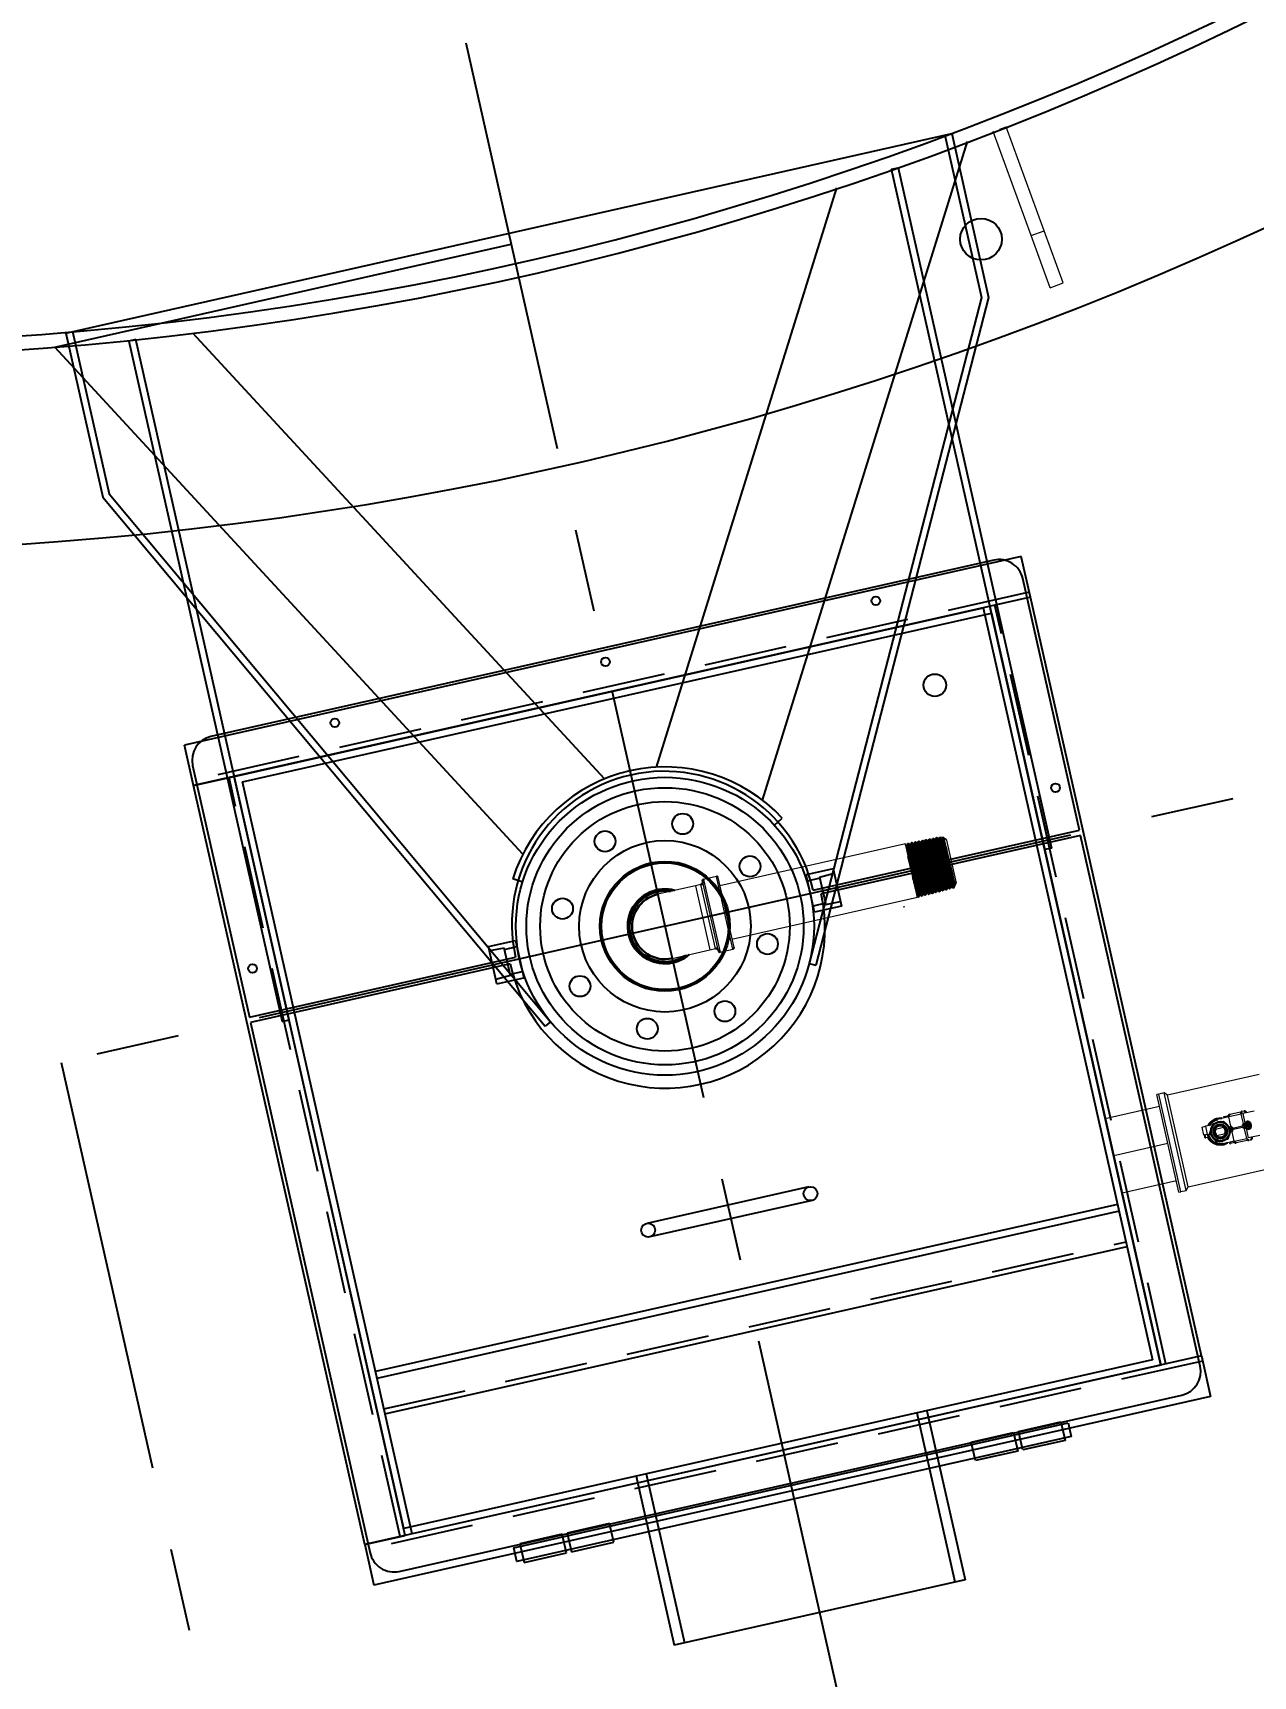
# Model space of a CAD drawing. Extents: x -1889 to 1116, y -977 to 1122.
# Drawn here: x 381.7 to 425.7, y 237.8 to 297.1 of the extents above; entities that cross this region are included whole.
import ezdxf

# ---------------------------------------------------------------- set-up
doc = ezdxf.new("R2010")
doc.units = 0
doc.header["$LTSCALE"] = 12
doc.header["$MEASUREMENT"] = 0
doc.header["$PDMODE"] = 33
doc.header["$PDSIZE"] = -0.5
doc.linetypes.add('CENTER', pattern=[2, 1.25, -0.25, 0.25, -0.25])
doc.linetypes.add('HIDDEN', pattern=[0.375, 0.25, -0.125])
doc.layers.get('Defpoints').update_dxf_attribs({"linetype": 'CONTINUOUS'})
for name, color, linetype in [('1.25x1.25x.25', 34, 'CONTINUOUS'), ('10 PIPE', 7, 'CONTINUOUS'), ('3-4-THRDCPLG', 14, 'CONTINUOUS'), ('4T-150-RFSO', 14, 'CONTINUOUS'), ('CENTER', 6, 'CENTER'), ('COVER', 3, 'CONTINUOUS'), ('DIM', 1, 'CONTINUOUS'), ('HANDLE', 2, 'CONTINUOUS'), ('REPAD', 7, 'CONTINUOUS'), ('ROOF', 140, 'CONTINUOUS'), ('SHELL', 40, 'CONTINUOUS')]:
    doc.layers.add(name, color=color, linetype=linetype)
doc.layers.add('AM_0', color=7, linetype='CONTINUOUS', lineweight=30)
doc.layers.add('Equipment-AM_0', color=7, linetype='CONTINUOUS', lineweight=50)
doc.styles.add('ROMANS', font='ROMANS.shx', dxfattribs={"width": 0.85, "height": 5.76})
doc.styles.get("Standard").update_dxf_attribs({"font": 'sanss___.ttf'})
doc.dimstyles.get("Standard").update_dxf_attribs({"dimtxt": 0.18, "dimasz": 0.18, "dimexe": 0.18, "dimexo": 0.0625, "dimgap": 0.09, "dimtad": 0, "dimtih": 1, "dimtoh": 1, "dimdec": 4, "dimzin": 0, "dimdsep": 46, "dimtxsty": 'Standard', "dimcen": 0.09, "dimadec": 0, "dimazin": 0, "dimtfac": 1, "dimtdec": 4, "dimtofl": 0, "dimtmove": 0, "dimatfit": 3, "dimfxl": 1, "dimtolj": 1, "dimtzin": 0, "dimarcsym": 0})

# ---------------------------------------------------------------- blocks, each defined once
blk = doc.blocks.new('A$C85d14db1')
at = {"layer": 'AM_0', "lineweight": 18}
blk.add_line((43.738, -243.745), (43.972, -243.66), dxfattribs=at)
at = {"layer": 'Equipment-AM_0', "lineweight": 18}
for p, q in [((44.872, -247.589), (43.505, -243.836)), ((43.738, -243.745), (43.972, -243.66)), ((45.341, -247.418), (43.972, -243.66)), ((44.872, -247.589), (45.341, -247.418)), ((45.556, -249.469), (44.872, -247.589)), ((46.026, -249.298), (45.341, -247.418)), ((45.556, -249.469), (46.026, -249.298))]:
    blk.add_line(p, q, dxfattribs=at)
blk = doc.blocks.new('04T')
at = {"layer": '4T-150-RFSO'}
for centre, radius in [((0, 0), 4.5), ((-1.435, 3.465), 0.375), ((1.435, 3.465), 0.375), ((0, 0), 3.094), ((-3.465, 1.435), 0.375), ((0, 0), 2.285), ((3.465, 1.435), 0.375), ((-3.465, -1.435), 0.375), ((3.465, -1.435), 0.375), ((-1.435, -3.465), 0.375), ((1.435, -3.465), 0.375)]:
    blk.add_circle(centre, radius, dxfattribs=at)
at = {"layer": 'SHELL'}
blk.add_circle((0, 0), 2.344, dxfattribs=at)
blk = doc.blocks.new('A$C1bc5b71c')
at = {"layer": '10 PIPE'}
for radius in [5.375, 5]:
    blk.add_circle((-24.032, 0), radius, dxfattribs=at)
at = {"layer": 'COVER'}
for p, q in [((-20.363, 4.428), (1.192, 16.873)), ((-4.468, 16.375), (-26.602, 5.003)), ((-4.407, 16.125), (-26.488, 4.781)), ((1.593, 16.375), (-4.468, 16.375)), ((1.593, 16.125), (-4.407, 16.125)), ((1.593, 16.375), (1.593, -16.375)), ((-18.363, 0.963), (0.592, 11.907)), ((-26.488, 4.781), (-26.602, 5.003)), ((-18.363, -0.963), (0.592, -11.907)), ((-20.363, -4.428), (1.192, -16.873)), ((-26.488, -4.781), (-26.602, -5.003)), ((-4.468, -16.375), (-26.602, -5.003)), ((-4.407, -16.125), (-26.488, -4.781)), ((1.593, -16.375), (-4.468, -16.375)), ((1.593, -16.125), (-4.407, -16.125))]:
    blk.add_line(p, q, dxfattribs=at)
at = {"layer": 'REPAD'}
for p, q in [((-21.345, 4.655), (-21.157, 4.98)), ((-21.345, -4.655), (-21.157, -4.98))]:
    blk.add_line(p, q, dxfattribs=at)
blk.add_arc((-24.032, 0), 5.75, 300, 60, dxfattribs=at)
at = {"layer": 'COVER'}
blk.add_blockref('04T', (-24.032, 0), dxfattribs=at)
blk = doc.blocks.new('A$C113ee0c6')
at = {"layer": 'COVER'}
for p, q in [((0, 15.34375), (0, 5.5)), ((9.3125, 15.34375), (0, 15.34375)), ((10.1875, -14.46875), (10.1875, 14.46875)), ((0, -5.5), (0, -15.34375)), ((0, -15.34375), (9.3125, -15.34375))]:
    blk.add_line(p, q, dxfattribs=at)
for centre, radius in [((1.6875, 14.84375), 0.15625), ((9.6875, 10), 0.15625), ((9.6875, 0), 0.15625), ((9.6875, -10), 0.15625), ((6.25, -11.40625), 0.40625), ((1.6875, -14.84375), 0.15625)]:
    blk.add_circle(centre, radius, dxfattribs=at)
for centre, radius, start, end in [((9.3125, 14.46875), 0.875, 0, 90), ((0, 0), 5.5, 270, 90), ((9.3125, -14.46875), 0.875, 270, 0)]:
    blk.add_arc(centre, radius, start, end, dxfattribs=at)
blk = doc.blocks.new('A$Ca7ce4bcd')
at = {"layer": 'COVER'}
for p, q in [((0, 15.34375), (-19.625, 15.34375)), ((0, 5.75), (0, 15.34375)), ((-20.5, 14.46875), (-20.5, -14.46875)), ((0, -15.34375), (0, -5.75)), ((-19.625, -15.34375), (0, -15.34375))]:
    blk.add_line(p, q, dxfattribs=at)
for centre, radius, start, end in [((-19.625, 14.46875), 0.875, 90, 180), ((0, 0), 5.75, 90, 270), ((-19.625, -14.46875), 0.875, 180, 270)]:
    blk.add_arc(centre, radius, start, end, dxfattribs=at)
blk = doc.blocks.new('A$Cff0bea57')
at = {"layer": '3-4-THRDCPLG'}
for p, q in [((-0.688, 1), (-0.688, 0)), ((-0.688, 1), (0.688, 1)), ((-0.508, 0.454), (-0.525, 1)), ((0.508, 0.454), (0.525, 1)), ((0.688, 1), (0.688, 0)), ((0.688, 0), (-0.688, 0)), ((-0.508, 0.454), (0.508, 0.454)), ((-0.461, 0.454), (-0.461, 0)), ((0.461, 0.454), (0.461, 0))]:
    blk.add_line(p, q, dxfattribs=at)
blk = doc.blocks.new('*D185')
at = {"layer": 'Defpoints', "color": 0, "transparency": 16777216}
for p in [(245.857, 405.332), (499.857, 405.332), (499.857, 113.537)]:
    blk.add_point(p, dxfattribs=at)
at = {"layer": 'DIM', "color": 0, "lineweight": -2, "transparency": 16777216}
for p, q in [((245.857, 399.332), (245.857, 110.537)), ((499.857, 399.332), (499.857, 110.537)), ((251.617, 113.537), (356.218, 113.537)), ((494.097, 113.537), (391.011, 113.537))]:
    blk.add_line(p, q, dxfattribs=at)
at = {"layer": 'DIM', "color": 0, "transparency": 16777216}
for points in [[(251.617, 114.497), (251.617, 112.577), (245.857, 113.537)], [(494.097, 114.497), (494.097, 112.577), (499.857, 113.537)]]:
    blk.add_solid(points, dxfattribs=at)
at = {"layer": 'DIM', "color": 0, "transparency": 16777216, "insert": (373.614, 113.537), "char_height": 5.76, "attachment_point": 5, "style": 'ROMANS'}
blk.add_mtext('\\A1;21\'-2"\\P [254]\\P(BOTTOM)', dxfattribs=at)
blk = doc.blocks.new('*D188')
at = {"layer": 'Defpoints', "color": 0, "transparency": 16777216}
for p in [(252.857, 405.332), (492.857, 405.332), (492.857, 160.184)]:
    blk.add_point(p, dxfattribs=at)
at = {"layer": 'DIM', "color": 0, "lineweight": -2, "transparency": 16777216}
for p, q in [((252.857, 399.332), (252.857, 157.184)), ((492.857, 399.332), (492.857, 157.184)), ((258.617, 160.184), (343.655, 160.184)), ((487.097, 160.184), (401.296, 160.184))]:
    blk.add_line(p, q, dxfattribs=at)
at = {"layer": 'DIM', "color": 0, "transparency": 16777216}
for points in [[(258.617, 161.144), (258.617, 159.224), (252.857, 160.184)], [(487.097, 161.144), (487.097, 159.224), (492.857, 160.184)]]:
    blk.add_solid(points, dxfattribs=at)
at = {"layer": 'DIM', "color": 0, "transparency": 16777216, "char_height": 5.76, "attachment_point": 5, "style": 'ROMANS'}
for s, insert in [('\\A1;20\'-0"', (372.476, 164.572)), ('\\A1;[240]\\PSHELL OUTSIDE', (372.476, 150.995))]:
    blk.add_mtext(s, dxfattribs=dict(at, insert=insert))
blk = doc.blocks.new('A$C14bf5f67')
at = {"layer": 'AM_0', "lineweight": 18}
for p, q in [((5.728, 2.129), (1.293, 1.006)), ((5.818, 1.774), (5.728, 2.129)), ((5.771, 2.08), (5.761, 2.077)), ((5.789, 2.141), (5.788, 2.142)), ((5.798, 2.145), (5.789, 2.143)), ((5.798, 2.145), (5.798, 2.143)), ((5.856, 2.099), (5.846, 2.096)), ((5.883, 2.163), (5.874, 2.161)), ((5.941, 2.117), (5.931, 2.115)), ((5.968, 2.182), (5.959, 2.18)), ((5.959, 2.178), (5.962, 2.175)), ((6.026, 2.136), (6.016, 2.133)), ((6.053, 2.201), (6.044, 2.199)), ((6.044, 2.197), (6.044, 2.199)), ((6.111, 2.155), (6.101, 2.152)), ((6.138, 2.22), (6.129, 2.218)), ((6.138, 2.219), (6.138, 2.219)), ((6.196, 2.173), (6.185, 2.171)), ((6.223, 2.238), (6.213, 2.236)), ((6.281, 2.192), (6.27, 2.19)), ((6.308, 2.257), (6.299, 2.255)), ((6.299, 2.253), (6.3, 2.253)), ((6.366, 2.211), (6.355, 2.208)), ((6.393, 2.276), (6.383, 2.274)), ((6.383, 2.272), (6.383, 2.274)), ((6.451, 2.23), (6.44, 2.227)), ((6.478, 2.294), (6.468, 2.292)), ((6.536, 2.248), (6.525, 2.246)), ((6.563, 2.313), (6.553, 2.311)), ((6.554, 2.309), (6.556, 2.307)), ((6.621, 2.267), (6.61, 2.265)), ((6.712, 2.254), (6.632, 2.306)), ((6.712, 2.254), (6.715, 2.241)), ((6.715, 2.241), (6.976, 1.213)), ((5.818, 1.774), (5.926, 1.349)), ((1.205, 1.229), (0.9, 1.152)), ((1.645, -0.507), (1.205, 1.229)), ((1.242, 1.207), (1.667, -0.471)), ((6.051, 0.854), (5.926, 1.349)), ((6.949, 1.165), (6.976, 1.213)), ((0.706, 0.994), (-0.194, 0.766)), ((0.838, 1.028), (0.706, 0.994)), ((0.706, 0.994), (1.095, -0.538)), ((1.227, -0.505), (0.838, 1.028)), ((1.303, -0.563), (0.878, 1.115)), ((0.9, 1.152), (1.12, 0.284)), ((1.616, -0.269), (6.051, 0.854)), ((6.069, 0.86), (6.078, 0.862)), ((6.096, 0.928), (6.107, 0.93)), ((6.151, 0.885), (6.152, 0.886)), ((6.153, 0.884), (6.162, 0.886)), ((6.18, 0.952), (6.19, 0.954)), ((6.232, 0.916), (6.236, 0.908)), ((6.236, 0.908), (6.245, 0.91)), ((6.264, 0.976), (6.274, 0.978)), ((6.32, 0.932), (6.329, 0.934)), ((6.329, 0.935), (6.33, 0.937)), ((6.347, 1), (6.358, 1.002)), ((6.403, 0.956), (6.413, 0.958)), ((6.403, 0.956), (6.403, 0.956)), ((6.413, 0.959), (6.414, 0.961)), ((6.431, 1.024), (6.441, 1.026)), ((6.484, 0.983), (6.486, 0.982)), ((6.487, 0.98), (6.496, 0.982)), ((6.496, 0.983), (6.497, 0.985)), ((6.515, 1.048), (6.525, 1.05)), ((6.571, 1.004), (6.58, 1.006)), ((6.58, 1.007), (6.581, 1.009)), ((6.598, 1.072), (6.608, 1.074)), ((6.654, 1.027), (6.663, 1.03)), ((6.664, 1.031), (6.664, 1.033)), ((6.682, 1.096), (6.692, 1.098)), ((6.737, 1.053), (6.737, 1.054)), ((6.738, 1.051), (6.747, 1.054)), ((6.765, 1.12), (6.776, 1.122)), ((6.817, 1.083), (6.821, 1.076)), ((6.822, 1.075), (6.831, 1.078)), ((6.849, 1.143), (6.859, 1.146)), ((6.905, 1.099), (6.914, 1.102)), ((6.933, 1.167), (6.943, 1.17)), ((5.711, 0.611), (5.751, 0.62)), ((1.12, 0.284), (1.34, -0.584)), ((0.194, -0.766), (1.095, -0.538)), ((1.095, -0.538), (1.227, -0.505)), ((1.34, -0.584), (1.645, -0.507))]:
    blk.add_line(p, q, dxfattribs=at)
at = {"layer": 'AM_0', "flags": 128}
for points in [[(5.761, 2.077), (5.738, 2.1), (5.736, 2.103)], [(5.762, 2.074), (5.766, 2.067), (5.779, 2.029), (5.798, 1.964), (5.824, 1.877), (5.854, 1.771), (5.887, 1.651), (5.922, 1.524), (5.958, 1.396), (5.992, 1.274), (6.024, 1.162), (6.051, 1.068), (6.072, 0.995), (6.087, 0.948), (6.096, 0.928), (6.096, 0.93)], [(5.788, 2.142), (5.779, 2.111), (5.771, 2.08)], [(5.771, 2.078), (5.776, 2.069), (5.789, 2.031), (5.809, 1.967), (5.834, 1.879), (5.864, 1.773), (5.898, 1.654), (5.933, 1.527), (5.968, 1.399), (6.003, 1.276), (6.034, 1.165), (6.061, 1.071), (6.083, 0.998), (6.098, 0.951), (6.106, 0.931), (6.106, 0.931)], [(5.789, 2.142), (5.793, 2.136), (5.801, 2.11)], [(6.161, 0.888), (6.16, 0.888), (6.153, 0.905), (6.142, 0.939), (6.127, 0.991), (6.108, 1.056), (6.085, 1.136), (6.06, 1.224), (6.033, 1.324), (6.004, 1.426), (5.975, 1.534), (5.946, 1.638), (5.917, 1.742), (5.891, 1.836), (5.866, 1.924), (5.845, 1.998), (5.827, 2.06), (5.813, 2.105), (5.803, 2.134), (5.799, 2.144)], [(5.846, 2.096), (5.823, 2.119), (5.8, 2.142)], [(5.801, 2.11), (5.815, 2.067), (5.832, 2.008)], [(5.802, 2.138), (5.804, 2.136), (5.816, 2.1), (5.836, 2.035), (5.862, 1.944), (5.894, 1.831), (5.929, 1.703), (5.967, 1.566), (6.006, 1.426), (6.043, 1.291), (6.078, 1.167), (6.108, 1.06), (6.133, 0.976), (6.15, 0.919), (6.16, 0.891), (6.162, 0.893)], [(5.832, 2.008), (5.854, 1.934), (5.878, 1.847)], [(5.847, 2.092), (5.849, 2.09), (5.861, 2.057), (5.879, 1.997), (5.903, 1.914), (5.932, 1.812), (5.965, 1.695), (6, 1.57), (6.035, 1.442), (6.07, 1.319), (6.102, 1.205), (6.13, 1.108), (6.152, 1.031), (6.169, 0.979), (6.178, 0.954), (6.179, 0.955)], [(5.873, 2.161), (5.864, 2.129), (5.856, 2.098)], [(5.857, 2.095), (5.86, 2.092), (5.871, 2.06), (5.889, 2), (5.914, 1.917), (5.943, 1.815), (5.976, 1.698), (6.01, 1.572), (6.046, 1.445), (6.08, 1.321), (6.112, 1.208), (6.14, 1.11), (6.163, 1.034), (6.179, 0.981), (6.189, 0.956), (6.189, 0.957)], [(5.874, 2.159), (5.875, 2.161), (5.881, 2.146)], [(5.881, 2.146), (5.892, 2.113), (5.907, 2.063)], [(6.245, 0.912), (6.242, 0.915), (6.235, 0.936), (6.222, 0.975), (6.206, 1.028), (6.186, 1.098), (6.163, 1.179), (6.137, 1.272), (6.11, 1.37), (6.081, 1.475), (6.052, 1.58), (6.023, 1.686), (5.995, 1.785), (5.969, 1.88), (5.946, 1.962), (5.925, 2.034), (5.908, 2.091), (5.895, 2.133), (5.887, 2.157), (5.884, 2.161)], [(5.931, 2.114), (5.908, 2.138), (5.886, 2.161)], [(5.886, 2.158), (5.887, 2.158), (5.898, 2.128), (5.916, 2.068), (5.941, 1.982), (5.972, 1.874), (6.007, 1.749), (6.044, 1.614), (6.083, 1.474), (6.12, 1.338), (6.156, 1.212), (6.187, 1.102), (6.212, 1.014), (6.231, 0.951), (6.243, 0.918), (6.246, 0.916)], [(5.907, 2.063), (5.926, 1.997), (5.948, 1.918)], [(5.932, 2.111), (5.933, 2.112), (5.943, 2.084), (5.96, 2.03), (5.983, 1.951), (6.011, 1.853), (6.043, 1.739), (6.078, 1.615), (6.113, 1.488), (6.148, 1.364), (6.18, 1.248), (6.209, 1.148), (6.232, 1.067), (6.25, 1.011), (6.261, 0.98), (6.263, 0.979)], [(5.958, 2.18), (5.949, 2.148), (5.941, 2.117)], [(5.942, 2.114), (5.943, 2.114), (5.953, 2.087), (5.97, 2.032), (5.993, 1.954), (6.022, 1.855), (6.054, 1.741), (6.088, 1.618), (6.123, 1.491), (6.158, 1.366), (6.19, 1.251), (6.219, 1.151), (6.243, 1.07), (6.26, 1.013), (6.271, 0.983), (6.273, 0.982)], [(5.962, 2.175), (5.97, 2.153), (5.982, 2.113)], [(6.329, 0.934), (6.324, 0.942), (6.316, 0.968), (6.303, 1.01), (6.285, 1.069), (6.265, 1.14), (6.241, 1.225), (6.215, 1.317), (6.187, 1.419), (6.158, 1.522), (6.129, 1.629), (6.101, 1.731), (6.073, 1.83), (6.048, 1.92), (6.025, 2.001), (6.005, 2.068), (5.989, 2.122), (5.978, 2.159), (5.97, 2.179), (5.969, 2.18)], [(6.016, 2.133), (5.993, 2.156), (5.97, 2.18)], [(5.971, 2.178), (5.971, 2.179), (5.982, 2.15), (6.003, 2.083), (6.031, 1.983), (6.067, 1.857), (6.107, 1.712), (6.15, 1.557), (6.193, 1.403), (6.233, 1.258), (6.269, 1.132), (6.297, 1.033), (6.318, 0.967), (6.328, 0.938), (6.329, 0.942)], [(5.982, 2.113), (5.999, 2.056), (6.02, 1.984)], [(6.016, 2.13), (6.017, 2.132), (6.027, 2.106), (6.046, 2.045), (6.072, 1.954), (6.105, 1.839), (6.142, 1.706), (6.182, 1.565), (6.221, 1.424), (6.258, 1.292), (6.291, 1.177), (6.317, 1.087), (6.336, 1.027), (6.346, 1.001), (6.346, 1.003)], [(6.02, 1.984), (6.044, 1.9), (6.07, 1.806)], [(6.043, 2.198), (6.034, 2.167), (6.026, 2.136)], [(6.027, 2.132), (6.027, 2.135), (6.037, 2.108), (6.056, 2.048), (6.083, 1.957), (6.116, 1.841), (6.153, 1.709), (6.192, 1.568), (6.231, 1.427), (6.269, 1.295), (6.301, 1.18), (6.328, 1.09), (6.346, 1.029), (6.357, 1.003), (6.357, 1.004)], [(6.044, 2.199), (6.05, 2.187), (6.06, 2.157)], [(6.412, 0.96), (6.412, 0.958), (6.406, 0.971), (6.396, 1), (6.382, 1.047), (6.364, 1.108), (6.343, 1.184), (6.319, 1.269), (6.292, 1.365), (6.264, 1.465), (6.235, 1.571), (6.206, 1.674), (6.178, 1.778), (6.151, 1.873), (6.126, 1.962), (6.105, 2.038), (6.086, 2.103), (6.071, 2.151), (6.06, 2.184), (6.054, 2.2), (6.054, 2.199)], [(6.101, 2.152), (6.078, 2.175), (6.055, 2.198)], [(6.056, 2.197), (6.056, 2.198), (6.066, 2.171), (6.086, 2.107), (6.114, 2.009), (6.149, 1.885), (6.189, 1.741), (6.232, 1.588), (6.275, 1.433), (6.315, 1.288), (6.351, 1.161), (6.38, 1.061), (6.4, 0.993), (6.412, 0.963), (6.412, 0.966)], [(6.06, 2.157), (6.074, 2.109), (6.092, 2.046)], [(6.092, 2.046), (6.114, 1.969), (6.139, 1.881)], [(6.101, 2.149), (6.101, 2.151), (6.111, 2.127), (6.129, 2.068), (6.155, 1.98), (6.188, 1.866), (6.225, 1.735), (6.264, 1.595), (6.303, 1.454), (6.34, 1.322), (6.373, 1.206), (6.4, 1.115), (6.419, 1.053), (6.429, 1.025), (6.43, 1.027)], [(6.128, 2.217), (6.119, 2.185), (6.111, 2.155)], [(6.112, 2.152), (6.112, 2.154), (6.121, 2.13), (6.14, 2.071), (6.166, 1.982), (6.198, 1.869), (6.235, 1.738), (6.274, 1.597), (6.313, 1.457), (6.35, 1.325), (6.383, 1.209), (6.41, 1.118), (6.429, 1.056), (6.44, 1.028), (6.44, 1.029)], [(6.129, 2.215), (6.131, 2.214), (6.138, 2.195)], [(6.138, 2.195), (6.15, 2.157), (6.166, 2.103)], [(6.496, 0.984), (6.494, 0.984), (6.488, 1), (6.477, 1.034), (6.462, 1.084), (6.443, 1.149), (6.421, 1.226), (6.396, 1.315), (6.37, 1.41), (6.341, 1.514), (6.313, 1.617), (6.283, 1.722), (6.256, 1.821), (6.229, 1.917), (6.206, 2.001), (6.184, 2.075), (6.167, 2.135), (6.153, 2.18), (6.143, 2.208), (6.139, 2.219)], [(6.186, 2.17), (6.163, 2.194), (6.14, 2.217)], [(6.14, 2.217), (6.15, 2.193), (6.169, 2.131), (6.197, 2.035), (6.232, 1.913), (6.271, 1.771), (6.314, 1.618), (6.356, 1.464), (6.397, 1.319), (6.432, 1.191), (6.462, 1.09), (6.483, 1.02), (6.495, 0.987), (6.496, 0.99)], [(6.166, 2.103), (6.186, 2.034), (6.209, 1.953)], [(6.186, 2.168), (6.186, 2.171), (6.195, 2.148), (6.213, 2.092), (6.239, 2.005), (6.27, 1.893), (6.307, 1.764), (6.346, 1.624), (6.385, 1.484), (6.422, 1.352), (6.455, 1.236), (6.482, 1.143), (6.502, 1.08), (6.513, 1.05), (6.514, 1.052)], [(6.213, 2.236), (6.204, 2.204), (6.195, 2.173)], [(6.196, 2.171), (6.196, 2.173), (6.206, 2.151), (6.223, 2.094), (6.249, 2.008), (6.281, 1.896), (6.317, 1.766), (6.356, 1.627), (6.395, 1.487), (6.432, 1.354), (6.465, 1.238), (6.492, 1.146), (6.512, 1.082), (6.523, 1.052), (6.524, 1.053)], [(6.214, 2.234), (6.214, 2.236), (6.218, 2.227)], [(6.218, 2.227), (6.228, 2.2), (6.241, 2.155)], [(6.579, 1.008), (6.577, 1.01), (6.569, 1.031), (6.557, 1.068), (6.541, 1.123), (6.522, 1.19), (6.499, 1.271), (6.474, 1.36), (6.446, 1.459), (6.418, 1.56), (6.389, 1.665), (6.361, 1.767), (6.333, 1.867), (6.308, 1.957), (6.285, 2.041), (6.265, 2.11), (6.248, 2.167), (6.235, 2.207), (6.227, 2.232), (6.224, 2.236)], [(6.271, 2.189), (6.248, 2.213), (6.225, 2.236)], [(6.226, 2.235), (6.234, 2.214), (6.253, 2.154), (6.28, 2.061), (6.314, 1.941), (6.353, 1.8), (6.396, 1.648), (6.438, 1.495), (6.478, 1.349), (6.514, 1.221), (6.544, 1.118), (6.566, 1.047), (6.578, 1.012), (6.58, 1.014)], [(6.241, 2.155), (6.259, 2.095), (6.28, 2.021)], [(6.271, 2.189), (6.279, 2.169), (6.297, 2.115), (6.322, 2.03), (6.353, 1.92), (6.389, 1.792), (6.428, 1.654), (6.467, 1.514), (6.504, 1.382), (6.537, 1.265), (6.564, 1.171), (6.584, 1.106), (6.596, 1.074), (6.597, 1.076)], [(6.298, 2.255), (6.289, 2.223), (6.28, 2.192)], [(6.28, 2.021), (6.305, 1.934), (6.331, 1.839)], [(6.281, 2.191), (6.281, 2.192), (6.29, 2.172), (6.307, 2.118), (6.332, 2.033), (6.364, 1.923), (6.4, 1.795), (6.438, 1.656), (6.477, 1.517), (6.514, 1.384), (6.548, 1.267), (6.575, 1.174), (6.595, 1.109), (6.606, 1.077), (6.607, 1.078)], [(6.3, 2.253), (6.307, 2.236), (6.318, 2.202)], [(6.663, 1.03), (6.659, 1.038), (6.65, 1.063), (6.637, 1.105), (6.621, 1.161), (6.6, 1.233), (6.577, 1.314), (6.551, 1.407), (6.524, 1.504), (6.495, 1.608), (6.467, 1.711), (6.438, 1.814), (6.412, 1.909), (6.386, 2), (6.364, 2.078), (6.345, 2.146), (6.329, 2.197), (6.317, 2.234), (6.31, 2.254), (6.309, 2.254)], [(6.356, 2.208), (6.333, 2.231), (6.31, 2.255)], [(6.311, 2.253), (6.318, 2.235), (6.336, 2.178), (6.363, 2.087), (6.397, 1.968), (6.436, 1.829), (6.477, 1.678), (6.52, 1.525), (6.56, 1.38), (6.596, 1.251), (6.626, 1.147), (6.648, 1.074), (6.661, 1.037), (6.663, 1.038)], [(6.318, 2.202), (6.333, 2.15), (6.353, 2.084)], [(6.353, 2.084), (6.375, 2.005), (6.401, 1.914)], [(6.356, 2.206), (6.363, 2.19), (6.38, 2.138), (6.405, 2.055), (6.436, 1.947), (6.471, 1.82), (6.51, 1.683), (6.549, 1.544), (6.586, 1.411), (6.619, 1.294), (6.647, 1.199), (6.667, 1.133), (6.679, 1.099), (6.681, 1.1)], [(6.383, 2.273), (6.374, 2.242), (6.365, 2.211)], [(6.366, 2.21), (6.366, 2.211), (6.374, 2.193), (6.391, 2.141), (6.415, 2.058), (6.446, 1.95), (6.482, 1.823), (6.52, 1.686), (6.559, 1.546), (6.596, 1.414), (6.63, 1.297), (6.657, 1.202), (6.678, 1.136), (6.69, 1.102), (6.691, 1.102)], [(6.384, 2.273), (6.387, 2.267), (6.396, 2.242)], [(6.747, 1.056), (6.746, 1.054), (6.741, 1.066), (6.731, 1.096), (6.717, 1.14), (6.699, 1.201), (6.679, 1.274), (6.655, 1.36), (6.629, 1.452), (6.601, 1.553), (6.573, 1.654), (6.544, 1.759), (6.516, 1.858), (6.49, 1.954), (6.466, 2.039), (6.444, 2.116), (6.426, 2.178), (6.411, 2.227), (6.4, 2.259), (6.394, 2.275), (6.393, 2.274)], [(6.441, 2.227), (6.418, 2.25), (6.395, 2.273)], [(6.396, 2.271), (6.403, 2.256), (6.42, 2.201), (6.446, 2.112), (6.479, 1.996), (6.518, 1.858), (6.559, 1.708), (6.601, 1.556), (6.642, 1.41), (6.678, 1.281), (6.709, 1.176), (6.731, 1.101), (6.744, 1.062), (6.747, 1.061)], [(6.396, 2.242), (6.409, 2.201), (6.426, 2.143)], [(6.426, 2.143), (6.447, 2.071), (6.47, 1.987)], [(6.441, 2.224), (6.448, 2.211), (6.464, 2.161), (6.488, 2.08), (6.518, 1.974), (6.554, 1.849), (6.592, 1.712), (6.631, 1.574), (6.668, 1.441), (6.701, 1.323), (6.729, 1.227), (6.75, 1.16), (6.762, 1.124), (6.764, 1.124)], [(6.468, 2.292), (6.459, 2.26), (6.45, 2.23)], [(6.451, 2.229), (6.458, 2.214), (6.474, 2.164), (6.498, 2.083), (6.529, 1.977), (6.564, 1.851), (6.602, 1.715), (6.641, 1.576), (6.678, 1.444), (6.712, 1.326), (6.74, 1.23), (6.76, 1.162), (6.773, 1.127), (6.774, 1.127)], [(6.469, 2.29), (6.469, 2.292), (6.475, 2.277)], [(6.47, 1.987), (6.497, 1.893), (6.525, 1.793)], [(6.475, 2.277), (6.486, 2.246), (6.501, 2.197)], [(6.83, 1.08), (6.829, 1.08), (6.823, 1.096), (6.812, 1.129), (6.797, 1.178), (6.779, 1.241), (6.757, 1.318), (6.733, 1.404), (6.706, 1.5), (6.678, 1.598), (6.65, 1.703), (6.622, 1.803), (6.594, 1.903), (6.568, 1.995), (6.544, 2.08), (6.524, 2.151), (6.506, 2.212), (6.493, 2.255), (6.483, 2.284), (6.478, 2.294), (6.478, 2.293)], [(6.526, 2.245), (6.503, 2.269), (6.48, 2.292)], [(6.481, 2.289), (6.487, 2.277), (6.504, 2.224), (6.529, 2.138), (6.562, 2.023), (6.6, 1.887), (6.641, 1.738), (6.683, 1.586), (6.724, 1.441), (6.76, 1.311), (6.791, 1.204), (6.814, 1.128), (6.828, 1.087), (6.831, 1.085)], [(6.501, 2.197), (6.519, 2.133), (6.541, 2.056)], [(6.527, 2.242), (6.532, 2.232), (6.548, 2.184), (6.571, 2.105), (6.601, 2.001), (6.636, 1.877), (6.674, 1.742), (6.713, 1.603), (6.75, 1.471), (6.783, 1.353), (6.811, 1.256), (6.832, 1.187), (6.845, 1.149), (6.848, 1.148)], [(6.553, 2.311), (6.544, 2.279), (6.535, 2.248)], [(6.536, 2.247), (6.542, 2.234), (6.558, 2.186), (6.582, 2.108), (6.612, 2.003), (6.647, 1.879), (6.684, 1.744), (6.723, 1.606), (6.76, 1.474), (6.794, 1.355), (6.822, 1.258), (6.843, 1.189), (6.856, 1.152), (6.858, 1.151)], [(6.541, 2.056), (6.566, 1.968), (6.593, 1.872)], [(6.556, 2.307), (6.564, 2.285), (6.577, 2.246)], [(6.914, 1.102), (6.914, 1.102), (6.909, 1.111), (6.892, 1.164), (6.877, 1.215), (6.857, 1.283), (6.835, 1.36), (6.81, 1.45), (6.783, 1.545), (6.755, 1.647), (6.727, 1.748), (6.699, 1.85), (6.672, 1.946), (6.647, 2.038), (6.624, 2.117), (6.604, 2.188), (6.588, 2.242), (6.575, 2.283), (6.566, 2.306), (6.564, 2.311)], [(6.611, 2.264), (6.588, 2.288), (6.565, 2.311)], [(6.566, 2.307), (6.571, 2.298), (6.587, 2.247), (6.612, 2.163), (6.644, 2.05), (6.682, 1.916), (6.723, 1.768), (6.765, 1.617), (6.805, 1.471), (6.842, 1.341), (6.873, 1.233), (6.896, 1.157), (6.91, 1.114), (6.916, 1.106), (6.916, 1.106)], [(6.577, 2.246), (6.593, 2.191), (6.613, 2.121)], [(6.611, 2.261), (6.616, 2.252), (6.631, 2.206), (6.654, 2.13), (6.684, 2.027), (6.719, 1.905), (6.756, 1.771), (6.795, 1.633), (6.832, 1.501), (6.865, 1.382), (6.894, 1.284), (6.915, 1.213), (6.929, 1.175), (6.932, 1.171)], [(6.613, 2.121), (6.636, 2.04), (6.662, 1.948)], [(6.631, 2.304), (6.629, 2.298), (6.62, 2.267)], [(6.621, 2.265), (6.627, 2.255), (6.642, 2.209), (6.665, 2.132), (6.694, 2.03), (6.729, 1.907), (6.767, 1.773), (6.805, 1.636), (6.842, 1.503), (6.876, 1.384), (6.904, 1.287), (6.926, 1.216), (6.939, 1.177), (6.942, 1.174)], [(6.949, 1.166), (6.949, 1.165), (6.947, 1.168), (6.941, 1.185), (6.931, 1.219), (6.917, 1.266), (6.9, 1.327), (6.881, 1.398), (6.858, 1.481), (6.835, 1.569), (6.809, 1.664), (6.784, 1.758), (6.758, 1.855), (6.733, 1.945), (6.71, 2.032), (6.689, 2.109), (6.67, 2.177), (6.655, 2.231), (6.643, 2.272), (6.635, 2.297), (6.631, 2.306), (6.631, 2.304)], [(5.804, 1.829), (5.846, 1.68), (5.89, 1.518), (5.929, 1.378), (5.966, 1.244), (6, 1.122), (6.029, 1.019), (6.053, 0.939), (6.069, 0.887), (6.078, 0.866), (6.078, 0.869)], [(6.078, 0.864), (6.077, 0.863), (6.072, 0.875), (6.062, 0.906), (6.047, 0.952), (6.029, 1.016), (6.007, 1.091), (5.982, 1.18), (5.959, 1.263), (5.934, 1.354), (5.909, 1.445), (5.883, 1.54), (5.854, 1.644), (5.826, 1.746), (5.818, 1.774)], [(5.878, 1.847), (5.905, 1.751), (5.933, 1.647)], [(5.948, 1.918), (5.974, 1.827), (6.001, 1.728)], [(6.001, 1.728), (6.03, 1.623), (6.06, 1.515)], [(6.07, 1.806), (6.098, 1.704), (6.128, 1.598)], [(6.139, 1.881), (6.166, 1.783), (6.195, 1.68)], [(6.195, 1.68), (6.225, 1.573), (6.254, 1.467)], [(6.209, 1.953), (6.235, 1.86), (6.263, 1.76)], [(6.263, 1.76), (6.292, 1.655), (6.321, 1.549)], [(6.331, 1.839), (6.36, 1.737), (6.389, 1.631)], [(6.389, 1.631), (6.418, 1.525), (6.447, 1.422)], [(6.401, 1.914), (6.428, 1.816), (6.457, 1.713)], [(6.457, 1.713), (6.486, 1.607), (6.515, 1.502)], [(6.525, 1.793), (6.553, 1.689), (6.582, 1.584)], [(6.582, 1.584), (6.611, 1.481), (6.638, 1.383)], [(6.593, 1.872), (6.621, 1.77), (6.65, 1.665)], [(6.65, 1.665), (6.679, 1.561), (6.707, 1.461)], [(6.662, 1.948), (6.689, 1.849), (6.718, 1.746)], [(6.718, 1.746), (6.747, 1.642), (6.775, 1.539)], [(6.05, 1.226), (6.076, 1.134), (6.099, 1.053)], [(6.24, 1.192), (6.263, 1.11), (6.283, 1.042)], [(6.254, 1.467), (6.283, 1.363), (6.31, 1.266)], [(6.31, 1.266), (6.334, 1.179), (6.356, 1.103)], [(6.321, 1.549), (6.351, 1.444), (6.378, 1.343)], [(6.378, 1.343), (6.404, 1.25), (6.428, 1.168)], [(6.447, 1.422), (6.474, 1.325), (6.499, 1.236)], [(6.499, 1.236), (6.521, 1.159), (6.539, 1.096)], [(6.515, 1.502), (6.543, 1.402), (6.569, 1.309)], [(6.569, 1.309), (6.592, 1.225), (6.613, 1.154)], [(6.638, 1.383), (6.663, 1.294), (6.685, 1.216)], [(6.685, 1.216), (6.704, 1.151), (6.719, 1.101)], [(6.707, 1.461), (6.733, 1.367), (6.757, 1.282)], [(6.757, 1.282), (6.778, 1.21), (6.795, 1.152)], [(6.775, 1.539), (6.802, 1.442), (6.827, 1.352)], [(6.827, 1.352), (6.85, 1.273), (6.869, 1.207)], [(6.869, 1.207), (6.885, 1.155), (6.896, 1.12)], [(6.026, 0.99), (6.044, 0.931), (6.057, 0.889)], [(6.043, 0.886), (6.046, 0.883), (6.068, 0.86)], [(6.057, 0.889), (6.065, 0.865), (6.068, 0.861)], [(6.079, 0.866), (6.088, 0.897), (6.097, 0.928)], [(6.099, 1.053), (6.118, 0.986), (6.134, 0.935)], [(6.106, 0.931), (6.129, 0.907), (6.152, 0.884)], [(6.134, 0.935), (6.145, 0.901), (6.151, 0.885)], [(6.163, 0.889), (6.172, 0.921), (6.18, 0.952)], [(6.17, 1.121), (6.191, 1.046), (6.209, 0.986)], [(6.19, 0.955), (6.213, 0.931), (6.235, 0.908)], [(6.209, 0.986), (6.223, 0.942), (6.232, 0.916)], [(6.246, 0.914), (6.255, 0.945), (6.264, 0.976)], [(6.274, 0.979), (6.296, 0.955), (6.319, 0.932)], [(6.283, 1.042), (6.299, 0.989), (6.311, 0.952)], [(6.311, 0.952), (6.318, 0.934), (6.319, 0.934)], [(6.33, 0.937), (6.339, 0.969), (6.348, 1)], [(6.356, 1.103), (6.374, 1.041), (6.388, 0.995)], [(6.357, 1.003), (6.38, 0.979), (6.403, 0.956)], [(6.388, 0.995), (6.398, 0.966), (6.403, 0.956)], [(6.414, 0.962), (6.423, 0.993), (6.431, 1.024)], [(6.428, 1.168), (6.448, 1.098), (6.464, 1.043)], [(6.441, 1.027), (6.464, 1.003), (6.486, 0.98)], [(6.464, 1.043), (6.477, 1.004), (6.484, 0.983)], [(6.497, 0.985), (6.506, 1.017), (6.515, 1.048)], [(6.524, 1.051), (6.547, 1.027), (6.57, 1.004)], [(6.539, 1.096), (6.554, 1.048), (6.564, 1.017)], [(6.564, 1.017), (6.57, 1.004), (6.57, 1.005)], [(6.581, 1.009), (6.59, 1.041), (6.598, 1.072)], [(6.608, 1.075), (6.631, 1.051), (6.654, 1.028)], [(6.613, 1.154), (6.63, 1.097), (6.642, 1.056)], [(6.642, 1.056), (6.651, 1.033), (6.654, 1.029)], [(6.664, 1.033), (6.673, 1.065), (6.682, 1.096)], [(6.692, 1.098), (6.715, 1.075), (6.737, 1.052)], [(6.719, 1.101), (6.73, 1.068), (6.737, 1.053)], [(6.748, 1.057), (6.757, 1.089), (6.766, 1.12)], [(6.775, 1.122), (6.798, 1.099), (6.821, 1.076)], [(6.795, 1.152), (6.808, 1.109), (6.817, 1.083)], [(6.832, 1.081), (6.841, 1.113), (6.849, 1.144)], [(6.859, 1.147), (6.882, 1.123), (6.904, 1.1)], [(6.896, 1.12), (6.903, 1.102), (6.904, 1.102)], [(6.914, 1.102), (6.915, 1.104), (6.916, 1.106)], [(6.915, 1.105), (6.924, 1.137), (6.933, 1.168)]]:
    blk.add_lwpolyline(points, dxfattribs=at)
at = {"layer": 'AM_0'}
for centre, radius, start, end in [((255.96, 70.57), 259.352, 195.41147, 195.50816), ((99.909, 27.403), 97.267, 195.3849, 195.63293), ((1.212, 1.2), 0.03, 14.2146, 104.2146), ((37.444, 10.001), 32.684, 195.3494, 196.0031), ((68.959, 18.802), 65.231, 195.3674, 195.72666), ((0, 0), 0.896, 76.1902, 312.2391), ((0, 0), 0.866, 80.1864, 308.2429), ((0, 0), 0.851, 82.5644, 305.8649), ((0.824, 1.086), 0.06, 284.2146, 14.2146), ((0.907, 1.123), 0.03, 104.2146, 194.2146), ((0, 0), 0.791, 104.2146, 284.2146), ((1.241, -0.563), 0.06, 14.2146, 104.2146), ((1.332, -0.555), 0.03, 194.2146, 284.2146), ((1.638, -0.478), 0.03, 284.2146, 14.2146)]:
    blk.add_arc(centre, radius, start, end, dxfattribs=at)

msp = doc.modelspace()

# ---------------------------------------------------------------- linework, layer by layer
at = {"layer": '1.25x1.25x.25'}
for p, q in [((417.37283, 278.16295), (387.19223, 271.36146)), ((417.7026, 276.69965), (417.37283, 278.16295)), ((417.7026, 276.69965), (387.522, 269.89816)), ((422.40873, 248.99394), (416.23929, 276.36988)), ((423.87203, 249.32371), (417.7026, 276.69965)), ((387.522, 269.89816), (387.19223, 271.36146)), ((387.522, 269.89816), (388.9853, 270.22793)), ((393.69143, 242.52222), (387.522, 269.89816)), ((395.15473, 242.85199), (388.9853, 270.22793)), ((423.87203, 249.32371), (393.69143, 242.52222)), ((423.87203, 249.32371), (424.2018, 247.86041)), ((424.2018, 247.86041), (394.0212, 241.05892)), ((393.69143, 242.52222), (395.15473, 242.85199)), ((393.69143, 242.52222), (394.0212, 241.05892))]:
    msp.add_line(p, q, dxfattribs=at)
at = {"layer": '1.25x1.25x.25', "linetype": 'HIDDEN'}
for p, q in [((417.66137, 276.88256), (387.48077, 270.08107)), ((422.59164, 249.03516), (416.42221, 276.4111)), ((394.97182, 242.81077), (388.80239, 270.18671)), ((423.91325, 249.1408), (393.73265, 242.33931))]:
    msp.add_line(p, q, dxfattribs=at)
at = {"layer": '10 PIPE'}
for p, q in [((413.60444, 247.26608), (414.97848, 241.16899)), ((413.97027, 247.34852), (415.34431, 241.25143)), ((403.48327, 244.98518), (404.85731, 238.88808)), ((403.8491, 245.06762), (405.22313, 238.97053)), ((415.34431, 241.25143), (404.85731, 238.88808))]:
    msp.add_line(p, q, dxfattribs=at)
at = {"layer": 'AM_0', "lineweight": 18}
for p, q in [((425.95534, 259.47631), (422.65137, 258.73173)), ((422.33082, 258.7707), (422.2672, 258.75636)), ((423.06071, 255.23529), (422.2672, 258.75636)), ((423.12433, 255.24963), (422.33082, 258.7707)), ((422.52408, 258.8122), (422.33126, 258.76874)), ((422.65137, 258.73173), (422.52408, 258.8122)), ((423.31671, 255.29503), (422.52408, 258.8122)), ((423.39718, 255.42232), (422.65137, 258.73173)), ((420.40263, 257.89569), (422.36167, 258.33718)), ((424.8542, 257.9507), (424.45008, 257.85963)), ((424.69493, 257.95581), (424.68517, 257.95361)), ((424.69397, 257.91459), (424.68517, 257.95361)), ((424.69273, 257.96557), (424.85531, 258.00221)), ((424.69273, 257.96557), (424.69493, 257.95581)), ((424.8528, 257.99139), (424.69493, 257.95581)), ((424.69493, 257.95581), (424.70372, 257.91679)), ((425.30553, 258.05241), (424.8542, 257.9507)), ((424.93114, 257.60926), (424.8542, 257.9507)), ((424.89179, 258.04118), (425.34313, 258.14289)), ((425.38248, 257.71098), (425.30553, 258.05241)), ((425.41528, 258.15915), (425.34313, 258.14289)), ((425.77771, 258.15882), (425.36072, 258.06485)), ((425.36072, 258.06485), (425.43766, 257.72341)), ((423.89374, 257.58049), (424.01568, 257.60797)), ((423.95969, 257.28783), (423.89374, 257.58049)), ((424.08164, 257.31531), (423.95969, 257.28783)), ((423.99345, 257.29544), (423.99565, 257.28568)), ((424.10257, 257.30978), (423.99565, 257.28568)), ((424.15586, 257.63956), (424.01568, 257.60797)), ((424.01568, 257.60797), (424.08164, 257.31531)), ((424.08164, 257.31531), (424.11002, 257.32171)), ((424.10257, 257.30978), (424.11228, 257.31219)), ((424.16152, 257.33331), (424.22058, 257.52294)), ((424.2962, 257.18735), (424.16152, 257.33331)), ((424.22058, 257.52294), (424.27964, 257.71256)), ((424.27964, 257.71256), (424.47339, 257.75622)), ((424.37451, 257.50945), (424.34611, 257.50305)), ((424.37451, 257.50945), (424.66856, 257.57571)), ((424.72352, 257.33183), (424.42947, 257.26556)), ((424.47339, 257.75622), (424.66714, 257.79989)), ((424.66714, 257.79989), (424.80182, 257.65393)), ((424.69696, 257.58211), (424.66856, 257.57571)), ((424.72352, 257.33183), (424.75192, 257.33823)), ((424.80182, 257.65393), (424.93651, 257.50797)), ((424.87745, 257.31834), (424.81839, 257.12872)), ((424.93651, 257.50797), (424.87745, 257.31834)), ((424.98208, 257.47974), (424.96557, 257.553)), ((425.05206, 257.07272), (424.97511, 257.41416)), ((425.00392, 257.54366), (425.34488, 257.6205)), ((425.00392, 257.54366), (425.01271, 257.50464)), ((425.01271, 257.50464), (425.35367, 257.58148)), ((425.40007, 257.63293), (425.34488, 257.6205)), ((425.35367, 257.58148), (425.40886, 257.59391)), ((425.38248, 257.71098), (425.43766, 257.72341)), ((425.48163, 257.52831), (425.42645, 257.51587)), ((425.50339, 257.17443), (425.42645, 257.51587)), ((425.48163, 257.52831), (425.55858, 257.18687)), ((425.61458, 257.53209), (425.55939, 257.77702)), ((420.70492, 256.55433), (422.66396, 256.99582)), ((423.98589, 257.28348), (423.99565, 257.28568)), ((424.00383, 257.20387), (423.98589, 257.28348)), ((423.99565, 257.28568), (424.01359, 257.20607)), ((424.00383, 257.20387), (424.01359, 257.20607)), ((424.01359, 257.20607), (424.13906, 257.21199)), ((424.01359, 257.20607), (424.01406, 257.19608)), ((424.14913, 257.20245), (424.01406, 257.19608)), ((424.13906, 257.21199), (424.14797, 257.21652)), ((424.43089, 257.04139), (424.2962, 257.18735)), ((424.40107, 257.25916), (424.42947, 257.26556)), ((424.62464, 257.08505), (424.43089, 257.04139)), ((424.81839, 257.12872), (424.62464, 257.08505)), ((425.05206, 257.07272), (424.64794, 256.98165)), ((424.90062, 256.99759), (424.89183, 257.03661)), ((424.90062, 256.99759), (424.91038, 256.99979)), ((424.90158, 257.03881), (424.91038, 256.99979)), ((424.91038, 256.99979), (425.06825, 257.03536)), ((424.91258, 256.99003), (424.91038, 256.99979)), ((425.07516, 257.02667), (424.91258, 256.99003)), ((425.05206, 257.07272), (425.50339, 257.17443)), ((425.57617, 257.10883), (425.12483, 257.00711)), ((425.97557, 257.28084), (425.55858, 257.18687)), ((425.57617, 257.10883), (425.64832, 257.12509)), ((423.39718, 255.42232), (426.70114, 256.1669)), ((421.00721, 255.21297), (422.96624, 255.65446)), ((423.06071, 255.23529), (423.12433, 255.24963)), ((423.12389, 255.25158), (423.31671, 255.29503)), ((423.31671, 255.29503), (423.39718, 255.42232))]:
    msp.add_line(p, q, dxfattribs=at)
at = {"layer": 'AM_0', "flags": 128}
for points in [[(424.11881, 257.63121), (424.15128, 257.69605), (424.20444, 257.75763), (424.26914, 257.81106), (424.33998, 257.85193), (424.41912, 257.88142), (424.57806, 257.89932), (424.60297, 257.89408)], [(425.45965, 257.62586), (425.47471, 257.58315), (425.49849, 257.54741), (425.52842, 257.5225), (425.56125, 257.51113), (425.59342, 257.51452), (425.62145, 257.53231), (425.64229, 257.56257), (425.6537, 257.60202), (425.65443, 257.64639), (425.64441, 257.69086), (425.62472, 257.73063), (425.59749, 257.76138), (425.56568, 257.77977), (425.53273, 257.78382), (425.50221, 257.77308), (425.47744, 257.74872), (425.46109, 257.71339), (425.45494, 257.6709), (425.45965, 257.62586)], [(424.80755, 257.01762), (424.74843, 256.98493), (424.67255, 256.95813), (424.59097, 256.94357), (424.43388, 256.95372), (424.28719, 257.01317), (424.22228, 257.06061), (424.16462, 257.1202), (424.11784, 257.20097)]]:
    msp.add_lwpolyline(points, dxfattribs=at)
at = {"layer": 'AM_0'}
msp.add_circle((424.54901, 257.42064), 0.25471, dxfattribs=at)
for centre, radius, start, end in [((424.69493, 257.95581), 0.01, 102.7, 192.7), ((424.92098, 257.976), 0.07141, 114.1217537, 200.749467), ((425.37231, 258.07771), 0.07141, 114.1217537, 200.749467), ((425.41688, 258.08776), 0.07141, 4.650533, 91.2782463), ((423.99565, 257.28568), 0.01, 102.7, 192.7), ((424.21361, 257.33993), 0.11506, 190.2093023, 195.1906977), ((424.54901, 257.42064), 0.46, 193.9456586, 206.9744859), ((424.54901, 257.42064), 0.45, 192.7, 282.7), ((424.54901, 257.42064), 0.45, 102.7, 150.8896851), ((424.54901, 257.42064), 0.344, 162.7, 222.7), ((424.54901, 257.42064), 0.344, 102.7, 162.7), ((424.54901, 257.42064), 0.219, 157.8956258, 227.5043742), ((424.54901, 257.42064), 0.219, 47.5043742, 157.8956258), ((424.54901, 257.42064), 0.1958, 153.0276003, 232.3723997), ((424.54901, 257.42064), 0.219, 227.5043742, 337.8956258), ((424.54901, 257.42064), 0.344, 42.7, 102.7), ((424.54901, 257.42064), 0.344, 282.7, 342.7), ((424.54901, 257.42064), 0.1958, 333.0276003, 52.3723997), ((424.54901, 257.42064), 0.219, 337.8956258, 47.5043742), ((424.54901, 257.42064), 0.344, 342.7, 42.7), ((425.00232, 257.61505), 0.07141, 184.650533, 271.2782463), ((425.0419, 257.43946), 0.07141, 114.1217537, 200.749467), ((425.3157, 257.68567), 0.07141, 294.1217537, 20.749467), ((425.35527, 257.51008), 0.07141, 4.650533, 91.2782463), ((425.37088, 257.69811), 0.07141, 294.1217537, 20.749467), ((425.41045, 257.52251), 0.07141, 4.650533, 91.2782463), ((425.66993, 257.68372), 0.14426, 137.7973771, 196.7610196), ((425.67442, 257.66379), 0.14426, 188.6389804, 247.6026229), ((424.01359, 257.20607), 0.01, 192.7, 272.7), ((424.29988, 257.37167), 0.22663, 224.7974557, 228.3037269), ((424.1496, 257.19246), 0.01, 29.7383466, 92.7), ((424.54901, 257.42064), 0.344, 222.7, 282.7), ((424.91038, 256.99979), 0.01, 192.7, 282.7), ((425.12324, 257.07851), 0.07141, 184.650533, 271.2782463), ((425.57457, 257.18022), 0.07141, 184.650533, 271.2782463), ((425.61913, 257.19026), 0.07141, 294.1217537, 20.749467)]:
    msp.add_arc(centre, radius, start, end, dxfattribs=at)
at = {"layer": 'CENTER'}
for p, q in [((397.3405, 296.69172), (411.66605, 233.12425)), ((404.52221, 264.82395), (426.30409, 269.73271)), ((404.52221, 264.82395), (382.74033, 259.91519)), ((382.74033, 259.91519), (396.51004, 198.81419))]:
    msp.add_line(p, q, dxfattribs=at)
at = {"layer": 'COVER'}
for p, q in [((412.6865, 292.13488), (412.93038, 292.18984)), ((418.21791, 267.59007), (412.6865, 292.13488)), ((412.93038, 292.18984), (418.46179, 267.64503)), ((382.51698, 285.72163), (398.97677, 289.431)), ((385.4325, 285.99292), (385.18862, 285.93796)), ((385.18862, 285.93796), (390.72003, 261.39315)), ((390.96391, 261.44812), (385.4325, 285.99292)), ((388.9853, 270.22793), (415.99541, 276.31492)), ((415.99541, 276.31492), (422.10988, 249.18286)), ((389.28414, 270.039), (416.29426, 276.126)), ((416.29426, 276.126), (422.40873, 248.99394)), ((395.09977, 243.09587), (388.9853, 270.22793)), ((395.39862, 242.90695), (389.28414, 270.039)), ((418.46179, 267.64503), (418.21791, 267.59007)), ((418.46179, 267.64503), (418.21791, 267.59007)), ((404.5016, 264.9154), (404.54282, 264.73249)), ((390.72003, 261.39315), (390.96391, 261.44812)), ((420.84577, 254.79219), (394.07954, 248.76016)), ((420.90073, 254.5483), (394.1345, 248.51627)), ((394.42264, 247.23768), (421.18887, 253.26971)), ((422.10988, 249.18286), (395.09977, 243.09587)), ((422.40873, 248.99394), (395.39862, 242.90695)), ((417.27788, 246.6017), (418.80215, 246.94521)), ((418.80215, 246.94521), (418.95329, 246.27453)), ((415.57069, 246.21697), (417.09496, 246.56048)), ((415.72183, 245.54629), (415.57069, 246.21697)), ((417.09496, 246.56048), (417.24611, 245.8898)), ((417.42902, 245.93102), (417.27788, 246.6017)), ((418.95329, 246.27453), (417.42902, 245.93102)), ((417.24611, 245.8898), (415.72183, 245.54629)), ((402.52292, 243.27652), (400.99864, 242.93301)), ((402.67406, 242.60584), (402.52292, 243.27652)), ((400.81573, 242.89179), (399.29146, 242.54828)), ((399.29146, 242.54828), (399.4426, 241.8776)), ((400.96687, 242.22111), (400.81573, 242.89179)), ((400.99864, 242.93301), (401.14979, 242.26233)), ((401.14979, 242.26233), (402.67406, 242.60584)), ((399.4426, 241.8776), (400.96687, 242.22111))]:
    msp.add_line(p, q, dxfattribs=at)
at = {"layer": 'COVER', "linetype": 'HIDDEN'}
msp.add_line((394.38378, 247.41013), (421.15001, 253.44216), dxfattribs=at)
at = {"layer": 'COVER'}
msp.add_lwpolyline([(419.06664, 246.90871), (419.17657, 246.42094), (399.17811, 241.9141), (399.06818, 242.40186)], close=True, dxfattribs=at)
at = {"layer": 'HANDLE'}
for p, q in [((409.71598, 255.42329), (403.86277, 254.10421)), ((409.8259, 254.93552), (403.97269, 253.61644))]:
    msp.add_line(p, q, dxfattribs=at)
for centre in [(409.77094, 255.1794), (403.91773, 253.86032)]:
    msp.add_circle(centre, 0.25, dxfattribs=at)
at = {"layer": 'ROOF'}
msp.add_lwpolyline([(492.35731, 669.33221, 1), (253.35731, 669.33221), (253.35731, 405.33221, 1), (492.35731, 405.33221)], format="xyb", close=True, dxfattribs=at)
at = {"layer": 'SHELL'}
for points in [[(492.85731, 669.33221, 1), (252.85731, 669.33221), (252.85731, 405.33221, 1), (492.85731, 405.33221)], [(492.35731, 669.33221, 1), (253.35731, 669.33221), (253.35731, 405.33221, 1), (492.35731, 405.33221)]]:
    msp.add_lwpolyline(points, format="xyb", close=True, dxfattribs=at)
msp.add_circle((415.91981, 289.61346), 0.75, dxfattribs=at)
msp.add_arc((372.85731, 405.33221), 127, 180, 0, dxfattribs=at)

# ---------------------------------------------------------------- block references
at = {"layer": 'COVER'}
msp.add_blockref('A$C85d14db1', (372.85731, 537.33221), dxfattribs=at)
for name, p, rotation in [('A$C1bc5b71c', (399.23885, 288.26806), 102.7), ('A$C113ee0c6', (404.5016, 264.9154), 102.7), ('A$Ca7ce4bcd', (404.54282, 264.73249), 102.7), ('A$Cff0bea57', (409.76571, 266.00562), 282.7), ('A$Cff0bea57', (399.27871, 263.64227), 102.7)]:
    msp.add_blockref(name, p, dxfattribs=dict(at, rotation=rotation))
at = {"layer": 'COVER', "xscale": 1.5, "yscale": 1.5, "zscale": 1.5, "rotation": 358.5409716569179}
msp.add_blockref('A$C14bf5f67', (404.52221, 264.82395), dxfattribs=at)

# ---------------------------------------------------------------- dimensions: what is measured, and where the dimension line sits
at = {"layer": 'DIM'}
for base, p1, p2, text, picture, middle in [((499.85731, 113.53686), (245.85731, 405.33221), (499.85731, 405.33221), '<>\\P(BOTTOM)', '*D185', (373.61413, 113.53686)), ((492.85731, 160.18386), (252.85731, 405.33221), (492.85731, 405.33171), '<>\\PSHELL OUTSIDE', '*D188', (372.47573, 160.18386))]:
    dim = msp.add_linear_dim(base=base, p1=p1, p2=p2, text=text, dimstyle='Standard', override={"dimscale": 48, "dimtxt": 5.76, "dimasz": 0.12, "dimexe": 0.0625, "dimexo": 0.125, "dimgap": 0.02, "dimzin": 3, "dimlunit": 4, "dimpost": '\\X', "dimtxsty": 'ROMANS', "dimcen": 0}, dxfattribs=at)
    dim.commit()
    dim.dimension.update_dxf_attribs({"geometry": picture, "text_midpoint": middle, "dimtype": 160})

doc.saveas('drawing.dxf')
